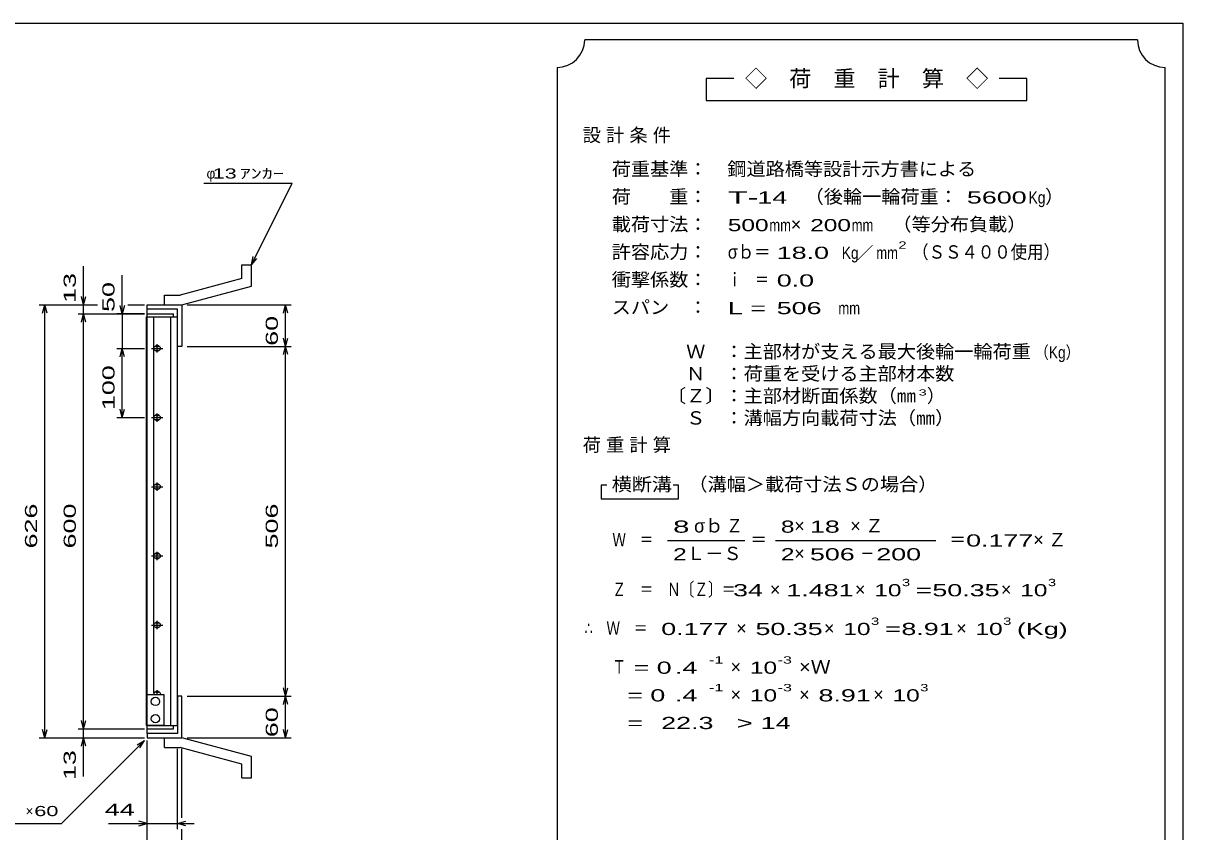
# Model space of a CAD drawing. Units: millimetres, scale not verified. Extents: x -1456 to 1389, y -1026 to 839.
# Drawn here: x -289 to 1389, y -331 to 839 of the extents above; entities that cross this region are included whole.
import ezdxf
from ezdxf.enums import TextEntityAlignment as Align

# ---------------------------------------------------------------- set-up
doc = ezdxf.new("R2010")
doc.units = ezdxf.units.MM
doc.header["$LTSCALE"] = 8
for name, color, linetype, lineweight in [('0_2', 150, 'Continuous', 25), ('16', 3, 'Continuous', 25), ('19', 6, 'Continuous', 25), ('22', 4, 'Continuous', 25), ('24', 2, 'Continuous', 25)]:
    doc.layers.add(name, color=color, linetype=linetype, lineweight=lineweight)
doc.styles.add('ベクトル', font='')
doc.styles.get('ベクトル').set_extended_font_data('ベクトル')

msp = doc.modelspace()

# ---------------------------------------------------------------- linework, layer by layer
at = {"layer": '0_2'}
for p, q in [((-1379.2, 838.8), (1388.8, 838.8)), ((1388.8, 838.8), (1388.8, -921.2))]:
    msp.add_line(p, q, dxfattribs=at)
at = {"layer": '16'}
for p, q in [((-110.7, -177), (-110.7, 414)), ((-110.7, 414), (-110, 414)), ((-110, 418.5), (-72, 418.5)), ((-110, 414), (-110, 418.5)), ((-110, 414), (-72, 414)), ((-110, -177), (-110, 414)), ((-110, 414), (-66, 414)), ((-100.5, -130), (-100.5, 414)), ((-75.5, -177), (-75.5, 414)), ((-72, 414), (-72, 418.5)), ((-66, -177), (-66, 414)), ((-97.5, 371.5), (-93.5, 371.5)), ((-95.5, 362.5), (-95.5, 374.5)), ((-103.5, 368.5), (-87.5, 368.5)), ((-97.5, 365.5), (-93.5, 365.5)), ((-97.5, 271.5), (-93.5, 271.5)), ((-95.5, 262.5), (-95.5, 274.5)), ((-103.5, 268.5), (-87.5, 268.5)), ((-97.5, 265.5), (-93.5, 265.5)), ((-103.5, 168.5), (-87.5, 168.5)), ((-97.5, 171.5), (-93.5, 171.5)), ((-95.5, 162.5), (-95.5, 174.5)), ((-97.5, 165.5), (-93.5, 165.5)), ((-103.5, 68.5), (-87.5, 68.5)), ((-97.5, 71.5), (-93.5, 71.5)), ((-95.5, 62.5), (-95.5, 74.5)), ((-97.5, 65.5), (-93.5, 65.5)), ((-103.5, -31.5), (-87.5, -31.5)), ((-97.5, -28.5), (-93.5, -28.5)), ((-95.5, -37.5), (-95.5, -25.5)), ((-97.5, -34.5), (-93.5, -34.5)), ((-110, -177), (-110, -132)), ((-110, -132), (-86, -132)), ((-97.5, -128.5), (-93.5, -128.5)), ((-95.5, -132), (-95.5, -125.5)), ((-86, -132), (-86, -177)), ((-110.7, -177), (-110, -177)), ((-86, -177), (-110, -177)), ((-110, -177), (-72, -177)), ((-110, -181.5), (-110, -177)), ((-110, -177), (-66, -177)), ((-110, -181.5), (-72, -181.5)), ((-72, -181.5), (-72, -177))]:
    msp.add_line(p, q, dxfattribs=at)
for centre in [(-98, -142), (-98, -167)]:
    msp.add_circle(centre, 6, dxfattribs=at)
for centre, radius, start, end in [((-97.5, 368.5), 3, 90, 270), ((-95.5, 368.5), 4, 46.6, 133.4), ((-93.5, 368.5), 3, 270, 90), ((-95.5, 368.5), 4, 226.6, 313.4), ((-97.5, 268.5), 3, 90, 270), ((-95.5, 268.5), 4, 46.6, 133.4), ((-93.5, 268.5), 3, 270, 90), ((-95.5, 268.5), 4, 226.6, 313.4), ((-97.5, 168.5), 3, 90, 270), ((-95.5, 168.5), 4, 46.6, 133.4), ((-93.5, 168.5), 3, 270, 90), ((-95.5, 168.5), 4, 226.6, 313.4), ((-97.5, 68.5), 3, 90, 270), ((-95.5, 68.5), 4, 46.6, 133.4), ((-93.5, 68.5), 3, 270, 90), ((-95.5, 68.5), 4, 226.6, 313.4), ((-97.5, -31.5), 3, 90, 270), ((-95.5, -31.5), 4, 46.6, 133.4), ((-93.5, -31.5), 3, 270, 90), ((-95.5, -31.5), 4, 226.6, 313.4), ((-97.5, -131.5), 3, 90, 189.5941), ((-95.5, -131.5), 4, 46.6, 133.4), ((-93.5, -131.5), 3, 350.4059, 90)]:
    msp.add_arc(centre, radius, start, end, dxfattribs=at)
at = {"layer": '19'}
for p, q in [((27, 489.5), (41, 489.5)), ((27, 469.5), (27, 489.5)), ((41, 458.5), (41, 489.5)), ((27, 469.5), (-62, 445.5)), ((-60, 431.5), (41, 458.5)), ((-85, 445.5), (-62, 445.5)), ((-85, 431.5), (-85, 445.5)), ((-110, 418.5), (-110, 431.5)), ((-110, 425.5), (-110, 431.5)), ((-110, 431.5), (-60, 431.5)), ((-66, 425.5), (-110, 425.5)), ((-85, 431.5), (-60, 431.5)), ((-66, 371.5), (-66, 425.5)), ((-60, 431.5), (-60, 371.5)), ((-60, 371.5), (-66, 371.5)), ((-60, -134.5), (-66, -134.5)), ((-66, -134.5), (-66, -188.5)), ((-60, -194.5), (-60, -134.5)), ((-110, -188.5), (-110, -175.5)), ((-110, -188.5), (-110, -194.5)), ((-66, -188.5), (-110, -188.5)), ((-110, -194.5), (-60, -194.5)), ((-85, -194.5), (-60, -194.5)), ((-85, -208.5), (-85, -194.5)), ((41, -221.5), (-60, -194.5)), ((-85, -208.5), (-62, -208.5)), ((27, -232.5), (-62, -208.5)), ((27, -252.5), (27, -232.5)), ((41, -252.5), (41, -221.5)), ((27, -252.5), (41, -252.5))]:
    msp.add_line(p, q, dxfattribs=at)
at = {"layer": '22'}
for p, q in [((-28, 607.5), (100, 607.5)), ((41, 489.5), (100, 607.5)), ((-202, 431.5), (-202, 487.5)), ((41, 489.5), (43.4, 501.2)), ((41, 489.5), (49, 498.3)), ((-146, 418.5), (-146, 474.5)), ((-202, 431.5), (-205.2, 443.5)), ((-202, 431.5), (-198.8, 443.5)), ((-266, 431.5), (-182, 431.5)), ((-261.2, 419.5), (-258, 431.5)), ((-254.8, 419.5), (-258, 431.5)), ((-258, -194.5), (-258, 431.5)), ((-210, 431.5), (-182, 431.5)), ((-202, 418.5), (-202, 431.5)), ((-146, 418.5), (-149.2, 430.5)), ((-142.8, 430.5), (-146, 418.5)), ((-138, 431.5), (-114, 431.5)), ((-138, 431.5), (-114, 431.5)), ((-52, 431.5), (98.4, 431.5)), ((87.2, 419.5), (90.4, 431.5)), ((93.6, 419.5), (90.4, 431.5)), ((90.4, 371.5), (90.4, 431.5)), ((-210, 418.5), (-114, 418.5)), ((-205.2, 406.5), (-202, 418.5)), ((-198.8, 406.5), (-202, 418.5)), ((-202, -181.5), (-202, 418.5)), ((-114, 418.5), (-154, 418.5)), ((-146, 418.5), (-146, 368.5)), ((-52, 371.5), (98.4, 371.5)), ((90.4, 371.5), (87.2, 383.5)), ((87.2, 359.5), (90.4, 371.5)), ((90.4, 371.5), (93.6, 383.5)), ((93.6, 359.5), (90.4, 371.5)), ((90.4, -134.5), (90.4, 371.5)), ((-154, 368.5), (-114, 368.5)), ((-149.2, 356.5), (-146, 368.5)), ((-142.8, 356.5), (-146, 368.5)), ((-146, 268.5), (-146, 368.5)), ((-146, 268.5), (-149.2, 280.5)), ((-146, 268.5), (-142.8, 280.5)), ((-154, 268.5), (-114, 268.5)), ((90.4, -134.5), (87.2, -122.5)), ((90.4, -134.5), (93.6, -122.5)), ((-52, -134.5), (98.4, -134.5)), ((87.2, -146.5), (90.4, -134.5)), ((93.6, -146.5), (90.4, -134.5)), ((90.4, -194.5), (90.4, -134.5)), ((-258, -194.5), (-261.2, -182.5)), ((-258, -194.5), (-254.8, -182.5)), ((-210, -181.5), (-114, -181.5)), ((-202, -181.5), (-205.2, -169.5)), ((-202, -181.5), (-198.8, -169.5)), ((-202, -194.5), (-202, -181.5)), ((90.4, -194.5), (87.2, -182.5)), ((90.4, -194.5), (93.6, -182.5)), ((-266, -194.5), (-114, -194.5)), ((-234, -318.5), (-114, -198.5)), ((-210, -194.5), (-114, -194.5)), ((-205.2, -206.5), (-202, -194.5)), ((-198.8, -206.5), (-202, -194.5)), ((-202, -250.5), (-202, -194.5)), ((-124.4, -204.9), (-114, -198.5)), ((-120.4, -208.9), (-114, -198.5)), ((-110, -326.5), (-110, -198.5)), ((-110, -382.5), (-110, -198.5)), ((-52, -194.5), (98.4, -194.5)), ((-66, -326.5), (-66, -210.7)), ((-60, -310.5), (-60, -210.7)), ((-394, -318.5), (-234, -318.5)), ((-166, -318.5), (-110, -318.5)), ((-110, -318.5), (-122, -315.3)), ((-122, -321.7), (-110, -318.5)), ((-110, -318.5), (-66, -318.5)), ((-66, -318.5), (-54, -315.3)), ((-54, -321.7), (-66, -318.5)), ((-66, -318.5), (-42, -318.5)), ((-60, -382.5), (-60, -326.5))]:
    msp.add_line(p, q, dxfattribs=at)
at = {"layer": '24', "color": 4}
for p, q in [((1323.2, 814.8), (523.2, 814.8)), ((483.2, 774.8), (483.2, -465.2)), ((1363.2, -465.2), (1363.2, 774.8)), ((739.2, 758.8), (699.2, 758.8)), ((699.2, 758.8), (699.2, 726.8)), ((1163.2, 758.8), (1123.2, 758.8)), ((1163.2, 726.8), (1163.2, 758.8)), ((699.2, 726.8), (1163.2, 726.8)), ((555.2, 170.8), (547.2, 170.8)), ((547.2, 170.8), (547.2, 150.8)), ((659.2, 170.8), (651.2, 170.8)), ((659.2, 150.8), (659.2, 170.8)), ((547.2, 150.8), (659.2, 150.8)), ((643.2, 90.8), (755.2, 90.8)), ((799.2, 90.8), (1031.2, 90.8))]:
    msp.add_line(p, q, dxfattribs=at)
for centre, start, end in [((483.2, 814.8), 270, 0), ((1363.2, 814.8), 180, 270)]:
    msp.add_arc(centre, 40, start, end, dxfattribs=at)

# ---------------------------------------------------------------- texts
at = {"layer": '22', "color": 2, "style": 'ベクトル'}
for s, p in [('φ', (-24, 621.5)), ('×', (-286, -300.5))]:
    msp.add_text(s, height=14.7, dxfattribs=at).set_placement(p, align=Align.MIDDLE_LEFT)
for s, height, width, p in [(' 13 ', 14.66, 1.6, (-24, 621.5)), ('ｱﾝｶｰ', 14.66, 1.6, (24, 621.5)), (' 60 ', 14.66, 1.6, (-282, -300.5)), (' 44 ', 17.6, 1.65, (-182, -298.5))]:
    msp.add_text(s, height=height, dxfattribs=dict(at, width=width)).set_placement(p, align=Align.MIDDLE_LEFT)
at = {"layer": '22', "color": 2, "style": 'ベクトル', "width": 1.65}
for s, p in [(' 13 ', (-222, 423.5)), (' 50 ', (-166, 410.5)), (' 60 ', (70.4, 361.5)), (' 100 ', (-166, 268.5)), (' 626 ', (-278, 68.5)), (' 600 ', (-222, 68.5)), (' 506 ', (70.4, 68.5)), (' 60 ', (70.4, -204.5)), (' 13 ', (-222, -266.5))]:
    msp.add_text(s, height=17.6, rotation=90, dxfattribs=at).set_placement(p, align=Align.MIDDLE_LEFT)
at = {"layer": '24', "style": 'ベクトル'}
for s, height, p in [('◇\u3000荷\u3000重\u3000計\u3000算\u3000◇', 23.46, (755.2, 758.8)), ('）', 19.4, (1189.6, 588)), ('×', 19.4, (821.6, 548)), ('／', 17.6, (917.2, 506.8)), ('）', 19.4, (1018.4, 300)), ('σｂ', 19.35, (681.6, 112)), ('×', 19.4, (826.4, 112)), ('Ｌ－Ｓ', 19.35, (671.2, 72)), ('×', 19.4, (826.4, 72)), ('×', 19.4, (791.2, 20)), ('×', 19.4, (914.4, 20)), ('×', 19.4, (1125.6, 20)), ('×', 19.4, (742.4, -36)), ('×', 19.4, (869.6, -36)), ('×', 19.4, (1060.8, -36)), ('×', 19.4, (734.4, -92)), ('×', 19.4, (734.4, -132)), ('×', 19.4, (833.6, -132)), ('×', 19.4, (940.8, -132))]:
    msp.add_text(s, height=height, dxfattribs=at).set_placement(p, align=Align.MIDDLE_LEFT)
for s, height, width, p in [('荷重基準：\u3000', 19.35, 1.05, (562.4, 628)), ('鋼道路橋等設計示方書による', 19.35, 1.05, (729.6, 628)), ('荷\u3000\u3000重：\u3000', 19.35, 1.05, (562.4, 588)), ('T-', 17.6, 2, (730.4, 586.8)), (' 14 ', 17.6, 1.65, (762.4, 586.8)), ('（後輪一輪荷重：', 19.35, 1.05, (841.6, 588)), (' 5600', 17.6, 1.65, (1065.6, 586.8)), ('Kg', 17.6, 0.85, (1165.6, 586.8)), ('載荷寸法：\u3000', 19.35, 1.05, (562.4, 548)), ('500', 17.6, 1.5, (730.4, 546.8)), ('200', 17.6, 1.5, (849.6, 546.8)), ('\u3000（等分布負載）', 19.35, 1.05, (940.8, 548)), ('mm', 17.6, 0.8, (790.4, 546.8)), ('mm', 17.6, 0.8, (909.6, 546.8)), ('許容応力：\u3000', 19.35, 1.05, (562.4, 508)), ('2', 10.6, 1.5, (977.2, 518)), ('（ＳＳ４００使用）', 19.35, 0.9, (997.2, 508)), ('σｂ＝', 19.35, 0.9, (730.4, 508)), (' 18.0', 17.6, 1.65, (790.4, 506.8)), ('Kg', 17.6, 0.85, (895.2, 506.8)), ('mm', 17.6, 0.8, (945.2, 506.8)), ('衝撃係数：\u3000', 19.35, 1.05, (562.4, 468)), ('ｉ\u3000＝', 19.35, 0.75, (730.4, 468)), (' 0.0', 17.6, 1.65, (790.4, 466.8)), ('スパン\u3000：\u3000', 19.35, 1.05, (562.4, 428)), ('L =', 17.6, 1.65, (730.4, 426.8)), (' 506 ', 17.6, 1.65, (790.4, 426.8)), ('mm', 17.6, 0.8, (890.4, 426.8)), ('\u3000Ｗ\u3000：主部材が支える最大後輪一輪荷重', 19.35, 1.05, (642.4, 364)), ('（Kg）', 17.6, 0.85, (1174.4, 362.8)), ('\u3000Ｎ\u3000：荷重を受ける主部材本数', 19.35, 1.05, (642.4, 332)), ('〔Ｚ〕：主部材断面係数（㎜', 19.35, 1.05, (642.4, 300)), ('3', 8.8, 1.8, (1006.4, 304.8)), ('\u3000Ｓ\u3000：溝幅方向載荷寸法（㎜）', 19.35, 1.05, (642.4, 268)), ('\u3000（溝幅＞載荷寸法Ｓの場合）', 19.35, 1.05, (645.6, 172)), ('横断溝', 19.35, 1.1, (562.4, 172)), ('8', 17.6, 1.8, (651.2, 110.8)), ('Ｚ', 19.4, 0.9, (728, 112)), ('8', 17.6, 1.5, (807.2, 110.8)), (' 18 ', 17.6, 1.65, (838.4, 110.8)), ('Ｗ\u3000＝', 19.35, 0.75, (563.2, 92)), ('＝', 19.4, 0.9, (763.2, 92)), ('＝', 19.4, 0.9, (1051.2, 92)), ('0.177', 17.6, 1.65, (1075.2, 90.8)), ('2', 17.6, 1.5, (651.2, 70.8)), ('2', 17.6, 1.5, (807.2, 70.8)), (' 506 ', 17.6, 1.65, (838.4, 70.8)), ('－', 19.4, 0.75, (922.4, 72)), (' 200 ', 17.6, 1.65, (934.4, 70.8)), ('3', 10.6, 1.5, (982.4, 30)), ('3', 10.6, 1.5, (1193.6, 30)), ('Ｚ\u3000＝\u3000Ｎ〔Ｚ〕＝', 19.35, 0.75, (563.2, 20)), (' 34 ', 17.6, 1.65, (727.2, 18.8)), ('1.481', 17.6, 1.65, (815.2, 18.8)), ('10', 17.6, 1.5, (942.4, 18.8)), ('=', 17.6, 1.7, (1002.4, 18.8)), ('50.35', 17.6, 1.65, (1026.4, 18.8)), ('10', 17.6, 1.5, (1153.6, 18.8)), ('∴\u3000Ｗ\u3000＝', 19.35, 0.75, (523.2, -36)), (' 0.177', 17.6, 1.65, (623.2, -37.2)), ('50.35', 17.6, 1.65, (770.4, -37.2)), ('10', 17.6, 1.5, (897.6, -37.2)), ('3', 10.6, 1.5, (937.6, -26)), ('=', 17.6, 1.7, (957.6, -37.2)), ('8.91', 17.6, 1.65, (981.6, -37.2)), ('10', 17.6, 1.5, (1088.8, -37.2)), ('3', 10.6, 1.5, (1128.8, -26)), ('(Kg)', 17.6, 1.65, (1148.8, -37.2)), ('Ｔ', 19.4, 0.75, (563.2, -92)), ('-1', 10.56, 1.65, (703.2, -82)), ('-3', 10.56, 1.65, (802.4, -82)), ('×Ｗ', 19.35, 1.1, (833.6, -92)), (' = 0', 17.6, 1.65, (583.2, -93.2)), (' .4 ', 17.6, 1.65, (643.2, -93.2)), ('10', 17.6, 1.5, (762.4, -93.2)), ('-1', 10.56, 1.65, (703.2, -122)), ('-3', 10.56, 1.65, (802.4, -122)), ('3', 10.6, 1.5, (1008.8, -122)), ('  = 0', 17.6, 1.65, (563.2, -133.2)), (' .4 ', 17.6, 1.65, (643.2, -133.2)), ('10', 17.6, 1.5, (762.4, -133.2)), ('8.91', 17.6, 1.65, (861.6, -133.2)), ('10', 17.6, 1.5, (968.8, -133.2)), (' 22.3', 17.6, 1.65, (623.2, -173.2)), ('>', 17.6, 1.7, (743.2, -173.2)), (' 14 ', 17.6, 1.65, (767.2, -173.2)), ('  =', 17.6, 1.65, (563.2, -173.2))]:
    msp.add_text(s, height=height, dxfattribs=dict(at, width=width)).set_placement(p, align=Align.MIDDLE_LEFT)
at = {"layer": '24', "char_height": 19.35, "attachment_point": 4, "style": 'ベクトル'}
for s, insert in [('\\T1.28;設計条件', (520.4, 676)), ('\\T1.28;荷重計算', (520.4, 228)), ('\\T1.42;×Ｚ', (907.6, 112)), ('\\T1.42;×Ｚ', (1172.4, 92))]:
    msp.add_mtext(s, dxfattribs=dict(at, insert=insert))

doc.saveas('drawing.dxf')
